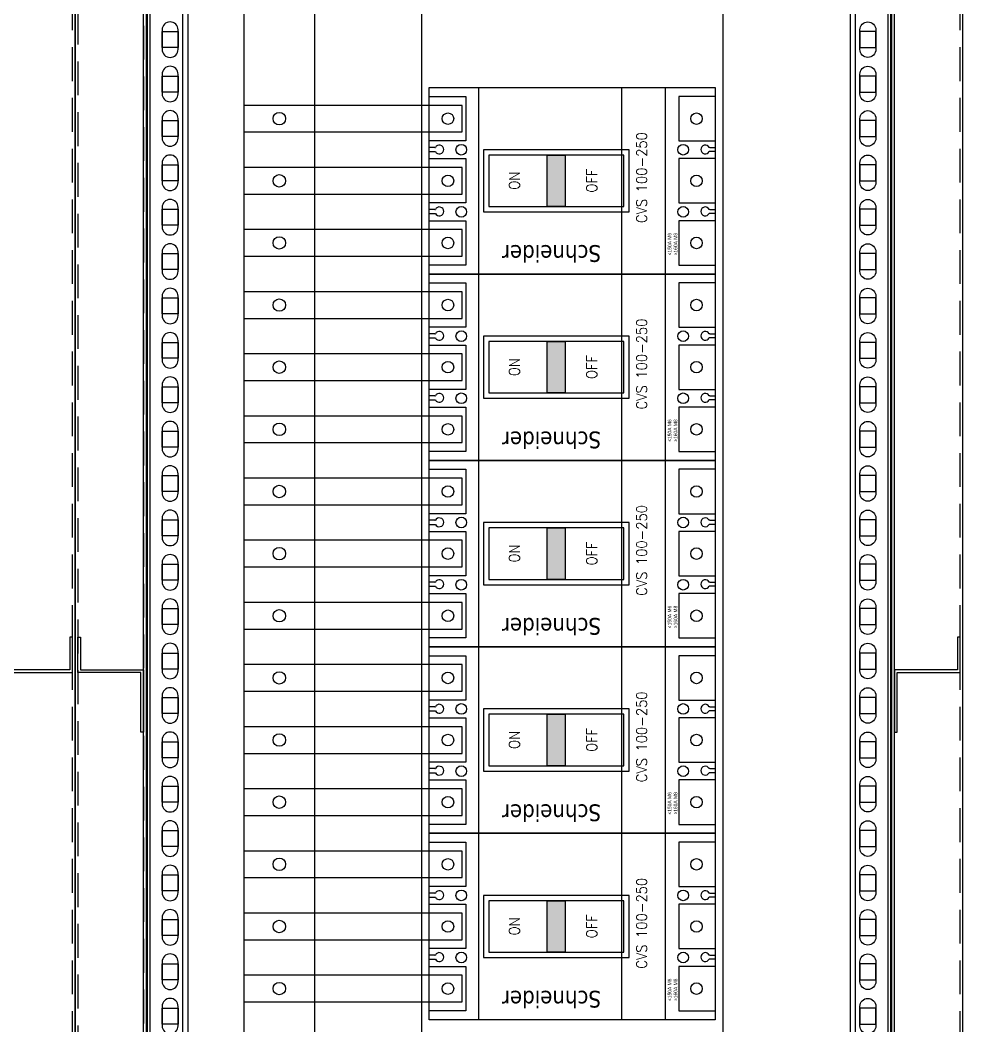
# Model space of a CAD drawing. Header units: millimetres. Extents: x 173893 to 258446, y -176540 to -123824.
# Drawn here: x 193019 to 193549, y -173589 to -173023 of the extents above; entities that cross this region are included whole.
import ezdxf
from ezdxf.enums import TextEntityAlignment as Align

# ---------------------------------------------------------------- set-up
doc = ezdxf.new("R2010")
doc.units = ezdxf.units.MM
doc.header["$LTSCALE"] = 3
doc.linetypes.add('HIDDEN', pattern=[9.525, 6.35, -3.175])
doc.layers.add('@.VISIBLE', color=7, linetype='Continuous')
doc.layers.add('Thiet bi', color=7, linetype='Continuous')
doc.styles.add('HW_Standard', font='complex.shx', dxfattribs={"width": 0.9})
doc.styles.get("Standard").update_dxf_attribs({"font": 'arial.ttf'})
doc.styles.add('STYLE1', font='', dxfattribs={"height": 20})
doc.styles.get('STYLE1').set_extended_font_data('.VnTeknicalH')

msp = doc.modelspace()

# ---------------------------------------------------------------- hatches: boundary and pattern name
at = {"layer": 'Thiet bi'}
for points in [[(193315.44, -173098.88), (193325.44, -173098.88), (193325.44, -173127.88), (193315.44, -173127.88)], [(193315.44, -173203.88), (193325.44, -173203.88), (193325.44, -173232.88), (193315.44, -173232.88)], [(193315.44, -173308.88), (193325.44, -173308.88), (193325.44, -173337.88), (193315.44, -173337.88)], [(193315.44, -173413.88), (193325.44, -173413.88), (193325.44, -173442.88), (193315.44, -173442.88)], [(193315.44, -173518.88), (193325.44, -173518.88), (193325.44, -173547.88), (193315.44, -173547.88)]]:
    msp.add_hatch(color=8, dxfattribs=at).paths.add_polyline_path(points)

# ---------------------------------------------------------------- linework, layer by layer
at = {"color": 7}
for p, q in [((193276.93, -173165.88), (193276.93, -173060.88)), ((193357.41, -173165.88), (193357.41, -173060.88)), ((193381.96, -173165.88), (193381.96, -173060.88)), ((193276.93, -173270.88), (193276.93, -173165.88)), ((193357.41, -173270.88), (193357.41, -173165.88)), ((193381.96, -173270.88), (193381.96, -173165.88)), ((193276.93, -173375.88), (193276.93, -173270.88)), ((193357.41, -173375.88), (193357.41, -173270.88)), ((193381.96, -173375.88), (193381.96, -173270.88)), ((193276.93, -173480.88), (193276.93, -173375.88)), ((193357.41, -173480.88), (193357.41, -173375.88)), ((193381.96, -173480.88), (193381.96, -173375.88)), ((193276.93, -173585.88), (193276.93, -173480.88)), ((193357.41, -173585.88), (193357.41, -173480.88)), ((193381.96, -173585.88), (193381.96, -173480.88))]:
    msp.add_line(p, q, dxfattribs=at)
for points in [[(192149.48, -174458.88), (193049.48, -174458.88), (193049.48, -172358.88), (192149.48, -172358.88)], [(193049.48, -174458.88), (193549.48, -174458.88), (193549.48, -172358.88), (193049.48, -172358.88)], [(193089.48, -174418.88), (193509.48, -174418.88), (193509.48, -172398.88), (193089.48, -172398.88)], [(193098.48, -173029.38), (193107.48, -173029.38), (193107.48, -173038.38), (193098.48, -173038.38)], [(193500.48, -173029.38), (193491.48, -173029.38), (193491.48, -173038.38), (193500.48, -173038.38)], [(193098.48, -173054.38), (193107.48, -173054.38), (193107.48, -173063.38), (193098.48, -173063.38)], [(193500.48, -173054.38), (193491.48, -173054.38), (193491.48, -173063.38), (193500.48, -173063.38)], [(193098.48, -173079.38), (193107.48, -173079.38), (193107.48, -173088.38), (193098.48, -173088.38)], [(193500.48, -173079.38), (193491.48, -173079.38), (193491.48, -173088.38), (193500.48, -173088.38)], [(193282.44, -173098.88), (193282.44, -173127.88), (193358.44, -173127.88), (193358.44, -173098.88)], [(193098.48, -173104.38), (193107.48, -173104.38), (193107.48, -173113.38), (193098.48, -173113.38)], [(193500.48, -173104.38), (193491.48, -173104.38), (193491.48, -173113.38), (193500.48, -173113.38)], [(193098.48, -173129.38), (193107.48, -173129.38), (193107.48, -173138.38), (193098.48, -173138.38)], [(193500.48, -173129.38), (193491.48, -173129.38), (193491.48, -173138.38), (193500.48, -173138.38)], [(193098.48, -173154.38), (193107.48, -173154.38), (193107.48, -173163.38), (193098.48, -173163.38)], [(193500.48, -173154.38), (193491.48, -173154.38), (193491.48, -173163.38), (193500.48, -173163.38)], [(193098.48, -173179.38), (193107.48, -173179.38), (193107.48, -173188.38), (193098.48, -173188.38)], [(193500.48, -173179.38), (193491.48, -173179.38), (193491.48, -173188.38), (193500.48, -173188.38)], [(193098.48, -173204.38), (193107.48, -173204.38), (193107.48, -173213.38), (193098.48, -173213.38)], [(193282.44, -173203.88), (193282.44, -173232.88), (193358.44, -173232.88), (193358.44, -173203.88)], [(193500.48, -173204.38), (193491.48, -173204.38), (193491.48, -173213.38), (193500.48, -173213.38)], [(193098.48, -173229.38), (193107.48, -173229.38), (193107.48, -173238.38), (193098.48, -173238.38)], [(193500.48, -173229.38), (193491.48, -173229.38), (193491.48, -173238.38), (193500.48, -173238.38)], [(193098.48, -173254.38), (193107.48, -173254.38), (193107.48, -173263.38), (193098.48, -173263.38)], [(193500.48, -173254.38), (193491.48, -173254.38), (193491.48, -173263.38), (193500.48, -173263.38)], [(193098.48, -173279.38), (193107.48, -173279.38), (193107.48, -173288.38), (193098.48, -173288.38)], [(193500.48, -173279.38), (193491.48, -173279.38), (193491.48, -173288.38), (193500.48, -173288.38)], [(193098.48, -173304.38), (193107.48, -173304.38), (193107.48, -173313.38), (193098.48, -173313.38)], [(193282.44, -173308.88), (193282.44, -173337.88), (193358.44, -173337.88), (193358.44, -173308.88)], [(193500.48, -173304.38), (193491.48, -173304.38), (193491.48, -173313.38), (193500.48, -173313.38)], [(193098.48, -173329.38), (193107.48, -173329.38), (193107.48, -173338.38), (193098.48, -173338.38)], [(193500.48, -173329.38), (193491.48, -173329.38), (193491.48, -173338.38), (193500.48, -173338.38)], [(193098.48, -173354.38), (193107.48, -173354.38), (193107.48, -173363.38), (193098.48, -173363.38)], [(193500.48, -173354.38), (193491.48, -173354.38), (193491.48, -173363.38), (193500.48, -173363.38)], [(193098.48, -173379.38), (193107.48, -173379.38), (193107.48, -173388.38), (193098.48, -173388.38)], [(193500.48, -173379.38), (193491.48, -173379.38), (193491.48, -173388.38), (193500.48, -173388.38)], [(193098.48, -173404.38), (193107.48, -173404.38), (193107.48, -173413.38), (193098.48, -173413.38)], [(193500.48, -173404.38), (193491.48, -173404.38), (193491.48, -173413.38), (193500.48, -173413.38)], [(193282.44, -173413.88), (193282.44, -173442.88), (193358.44, -173442.88), (193358.44, -173413.88)], [(193098.48, -173429.38), (193107.48, -173429.38), (193107.48, -173438.38), (193098.48, -173438.38)], [(193500.48, -173429.38), (193491.48, -173429.38), (193491.48, -173438.38), (193500.48, -173438.38)], [(193098.48, -173454.38), (193107.48, -173454.38), (193107.48, -173463.38), (193098.48, -173463.38)], [(193500.48, -173454.38), (193491.48, -173454.38), (193491.48, -173463.38), (193500.48, -173463.38)], [(193098.48, -173479.38), (193107.48, -173479.38), (193107.48, -173488.38), (193098.48, -173488.38)], [(193500.48, -173479.38), (193491.48, -173479.38), (193491.48, -173488.38), (193500.48, -173488.38)], [(193098.48, -173504.38), (193107.48, -173504.38), (193107.48, -173513.38), (193098.48, -173513.38)], [(193500.48, -173504.38), (193491.48, -173504.38), (193491.48, -173513.38), (193500.48, -173513.38)], [(193282.44, -173518.88), (193282.44, -173547.88), (193358.44, -173547.88), (193358.44, -173518.88)], [(193098.48, -173529.38), (193107.48, -173529.38), (193107.48, -173538.38), (193098.48, -173538.38)], [(193500.48, -173529.38), (193491.48, -173529.38), (193491.48, -173538.38), (193500.48, -173538.38)], [(193098.48, -173554.38), (193107.48, -173554.38), (193107.48, -173563.38), (193098.48, -173563.38)], [(193500.48, -173554.38), (193491.48, -173554.38), (193491.48, -173563.38), (193500.48, -173563.38)], [(193098.48, -173579.38), (193107.48, -173579.38), (193107.48, -173588.38), (193098.48, -173588.38)], [(193500.48, -173579.38), (193491.48, -173579.38), (193491.48, -173588.38), (193500.48, -173588.38)]]:
    msp.add_lwpolyline(points, close=True)
at = {"linetype": 'HIDDEN'}
for points in [[(192150.98, -174457.38), (193047.98, -174457.38), (193047.98, -172360.38), (192150.98, -172360.38)], [(193050.98, -174457.38), (193547.98, -174457.38), (193547.98, -172360.38), (193050.98, -172360.38)], [(193087.98, -174420.38), (193510.98, -174420.38), (193510.98, -172397.38), (193087.98, -172397.38)]]:
    msp.add_lwpolyline(points, close=True, dxfattribs=at)
at = {"color": 151}
for points in [[(193087.98, -172370.38), (193107.98, -172370.38, -0.414214), (193112.98, -172375.38), (193112.98, -174442.38, -0.414214), (193107.98, -174447.38), (193087.98, -174447.38)], [(193510.98, -172370.38), (193490.98, -172370.38, 0.414214), (193485.98, -172375.38), (193485.98, -174442.38, 0.414214), (193490.98, -174447.38), (193510.98, -174447.38)], [(193098.48, -173028.38), (193098.48, -173039.38, 0.414214), (193102.98, -173043.88), (193102.98, -173043.88, 0.414214), (193107.48, -173039.38), (193107.48, -173028.38, 0.414214), (193102.98, -173023.88), (193102.98, -173023.88, 0.414214)], [(193500.48, -173028.38), (193500.48, -173039.38, -0.414214), (193495.98, -173043.88), (193495.98, -173043.88, -0.414214), (193491.48, -173039.38), (193491.48, -173028.38, -0.414214), (193495.98, -173023.88), (193495.98, -173023.88, -0.414214)], [(193098.48, -173053.38), (193098.48, -173064.38, 0.414214), (193102.98, -173068.88), (193102.98, -173068.88, 0.414214), (193107.48, -173064.38), (193107.48, -173053.38, 0.414214), (193102.98, -173048.88), (193102.98, -173048.88, 0.414214)], [(193500.48, -173053.38), (193500.48, -173064.38, -0.414214), (193495.98, -173068.88), (193495.98, -173068.88, -0.414214), (193491.48, -173064.38), (193491.48, -173053.38, -0.414214), (193495.98, -173048.88), (193495.98, -173048.88, -0.414214)], [(193098.48, -173078.38), (193098.48, -173089.38, 0.414214), (193102.98, -173093.88), (193102.98, -173093.88, 0.414214), (193107.48, -173089.38), (193107.48, -173078.38, 0.414214), (193102.98, -173073.88), (193102.98, -173073.88, 0.414214)], [(193500.48, -173078.38), (193500.48, -173089.38, -0.414214), (193495.98, -173093.88), (193495.98, -173093.88, -0.414214), (193491.48, -173089.38), (193491.48, -173078.38, -0.414214), (193495.98, -173073.88), (193495.98, -173073.88, -0.414214)], [(193098.48, -173103.38), (193098.48, -173114.38, 0.414214), (193102.98, -173118.88), (193102.98, -173118.88, 0.414214), (193107.48, -173114.38), (193107.48, -173103.38, 0.414214), (193102.98, -173098.88), (193102.98, -173098.88, 0.414214)], [(193500.48, -173103.38), (193500.48, -173114.38, -0.414214), (193495.98, -173118.88), (193495.98, -173118.88, -0.414214), (193491.48, -173114.38), (193491.48, -173103.38, -0.414214), (193495.98, -173098.88), (193495.98, -173098.88, -0.414214)], [(193098.48, -173128.38), (193098.48, -173139.38, 0.414214), (193102.98, -173143.88), (193102.98, -173143.88, 0.414214), (193107.48, -173139.38), (193107.48, -173128.38, 0.414214), (193102.98, -173123.88), (193102.98, -173123.88, 0.414214)], [(193500.48, -173128.38), (193500.48, -173139.38, -0.414214), (193495.98, -173143.88), (193495.98, -173143.88, -0.414214), (193491.48, -173139.38), (193491.48, -173128.38, -0.414214), (193495.98, -173123.88), (193495.98, -173123.88, -0.414214)], [(193098.48, -173153.38), (193098.48, -173164.38, 0.414214), (193102.98, -173168.88), (193102.98, -173168.88, 0.414214), (193107.48, -173164.38), (193107.48, -173153.38, 0.414214), (193102.98, -173148.88), (193102.98, -173148.88, 0.414214)], [(193500.48, -173153.38), (193500.48, -173164.38, -0.414214), (193495.98, -173168.88), (193495.98, -173168.88, -0.414214), (193491.48, -173164.38), (193491.48, -173153.38, -0.414214), (193495.98, -173148.88), (193495.98, -173148.88, -0.414214)], [(193098.48, -173178.38), (193098.48, -173189.38, 0.414214), (193102.98, -173193.88), (193102.98, -173193.88, 0.414214), (193107.48, -173189.38), (193107.48, -173178.38, 0.414214), (193102.98, -173173.88), (193102.98, -173173.88, 0.414214)], [(193500.48, -173178.38), (193500.48, -173189.38, -0.414214), (193495.98, -173193.88), (193495.98, -173193.88, -0.414214), (193491.48, -173189.38), (193491.48, -173178.38, -0.414214), (193495.98, -173173.88), (193495.98, -173173.88, -0.414214)], [(193098.48, -173203.38), (193098.48, -173214.38, 0.414214), (193102.98, -173218.88), (193102.98, -173218.88, 0.414214), (193107.48, -173214.38), (193107.48, -173203.38, 0.414214), (193102.98, -173198.88), (193102.98, -173198.88, 0.414214)], [(193500.48, -173203.38), (193500.48, -173214.38, -0.414214), (193495.98, -173218.88), (193495.98, -173218.88, -0.414214), (193491.48, -173214.38), (193491.48, -173203.38, -0.414214), (193495.98, -173198.88), (193495.98, -173198.88, -0.414214)], [(193098.48, -173228.38), (193098.48, -173239.38, 0.414214), (193102.98, -173243.88), (193102.98, -173243.88, 0.414214), (193107.48, -173239.38), (193107.48, -173228.38, 0.414214), (193102.98, -173223.88), (193102.98, -173223.88, 0.414214)], [(193500.48, -173228.38), (193500.48, -173239.38, -0.414214), (193495.98, -173243.88), (193495.98, -173243.88, -0.414214), (193491.48, -173239.38), (193491.48, -173228.38, -0.414214), (193495.98, -173223.88), (193495.98, -173223.88, -0.414214)], [(193098.48, -173253.38), (193098.48, -173264.38, 0.414214), (193102.98, -173268.88), (193102.98, -173268.88, 0.414214), (193107.48, -173264.38), (193107.48, -173253.38, 0.414214), (193102.98, -173248.88), (193102.98, -173248.88, 0.414214)], [(193500.48, -173253.38), (193500.48, -173264.38, -0.414214), (193495.98, -173268.88), (193495.98, -173268.88, -0.414214), (193491.48, -173264.38), (193491.48, -173253.38, -0.414214), (193495.98, -173248.88), (193495.98, -173248.88, -0.414214)], [(193098.48, -173278.38), (193098.48, -173289.38, 0.414214), (193102.98, -173293.88), (193102.98, -173293.88, 0.414214), (193107.48, -173289.38), (193107.48, -173278.38, 0.414214), (193102.98, -173273.88), (193102.98, -173273.88, 0.414214)], [(193500.48, -173278.38), (193500.48, -173289.38, -0.414214), (193495.98, -173293.88), (193495.98, -173293.88, -0.414214), (193491.48, -173289.38), (193491.48, -173278.38, -0.414214), (193495.98, -173273.88), (193495.98, -173273.88, -0.414214)], [(193098.48, -173303.38), (193098.48, -173314.38, 0.414214), (193102.98, -173318.88), (193102.98, -173318.88, 0.414214), (193107.48, -173314.38), (193107.48, -173303.38, 0.414214), (193102.98, -173298.88), (193102.98, -173298.88, 0.414214)], [(193500.48, -173303.38), (193500.48, -173314.38, -0.414214), (193495.98, -173318.88), (193495.98, -173318.88, -0.414214), (193491.48, -173314.38), (193491.48, -173303.38, -0.414214), (193495.98, -173298.88), (193495.98, -173298.88, -0.414214)], [(193098.48, -173328.38), (193098.48, -173339.38, 0.414214), (193102.98, -173343.88), (193102.98, -173343.88, 0.414214), (193107.48, -173339.38), (193107.48, -173328.38, 0.414214), (193102.98, -173323.88), (193102.98, -173323.88, 0.414214)], [(193500.48, -173328.38), (193500.48, -173339.38, -0.414214), (193495.98, -173343.88), (193495.98, -173343.88, -0.414214), (193491.48, -173339.38), (193491.48, -173328.38, -0.414214), (193495.98, -173323.88), (193495.98, -173323.88, -0.414214)], [(193098.48, -173353.38), (193098.48, -173364.38, 0.414214), (193102.98, -173368.88), (193102.98, -173368.88, 0.414214), (193107.48, -173364.38), (193107.48, -173353.38, 0.414214), (193102.98, -173348.88), (193102.98, -173348.88, 0.414214)], [(193500.48, -173353.38), (193500.48, -173364.38, -0.414214), (193495.98, -173368.88), (193495.98, -173368.88, -0.414214), (193491.48, -173364.38), (193491.48, -173353.38, -0.414214), (193495.98, -173348.88), (193495.98, -173348.88, -0.414214)], [(193098.48, -173378.38), (193098.48, -173389.38, 0.414214), (193102.98, -173393.88), (193102.98, -173393.88, 0.414214), (193107.48, -173389.38), (193107.48, -173378.38, 0.414214), (193102.98, -173373.88), (193102.98, -173373.88, 0.414214)], [(193500.48, -173378.38), (193500.48, -173389.38, -0.414214), (193495.98, -173393.88), (193495.98, -173393.88, -0.414214), (193491.48, -173389.38), (193491.48, -173378.38, -0.414214), (193495.98, -173373.88), (193495.98, -173373.88, -0.414214)], [(193098.48, -173403.38), (193098.48, -173414.38, 0.414214), (193102.98, -173418.88), (193102.98, -173418.88, 0.414214), (193107.48, -173414.38), (193107.48, -173403.38, 0.414214), (193102.98, -173398.88), (193102.98, -173398.88, 0.414214)], [(193500.48, -173403.38), (193500.48, -173414.38, -0.414214), (193495.98, -173418.88), (193495.98, -173418.88, -0.414214), (193491.48, -173414.38), (193491.48, -173403.38, -0.414214), (193495.98, -173398.88), (193495.98, -173398.88, -0.414214)], [(193098.48, -173428.38), (193098.48, -173439.38, 0.414214), (193102.98, -173443.88), (193102.98, -173443.88, 0.414214), (193107.48, -173439.38), (193107.48, -173428.38, 0.414214), (193102.98, -173423.88), (193102.98, -173423.88, 0.414214)], [(193500.48, -173428.38), (193500.48, -173439.38, -0.414214), (193495.98, -173443.88), (193495.98, -173443.88, -0.414214), (193491.48, -173439.38), (193491.48, -173428.38, -0.414214), (193495.98, -173423.88), (193495.98, -173423.88, -0.414214)], [(193098.48, -173453.38), (193098.48, -173464.38, 0.414214), (193102.98, -173468.88), (193102.98, -173468.88, 0.414214), (193107.48, -173464.38), (193107.48, -173453.38, 0.414214), (193102.98, -173448.88), (193102.98, -173448.88, 0.414214)], [(193500.48, -173453.38), (193500.48, -173464.38, -0.414214), (193495.98, -173468.88), (193495.98, -173468.88, -0.414214), (193491.48, -173464.38), (193491.48, -173453.38, -0.414214), (193495.98, -173448.88), (193495.98, -173448.88, -0.414214)], [(193098.48, -173478.38), (193098.48, -173489.38, 0.414214), (193102.98, -173493.88), (193102.98, -173493.88, 0.414214), (193107.48, -173489.38), (193107.48, -173478.38, 0.414214), (193102.98, -173473.88), (193102.98, -173473.88, 0.414214)], [(193500.48, -173478.38), (193500.48, -173489.38, -0.414214), (193495.98, -173493.88), (193495.98, -173493.88, -0.414214), (193491.48, -173489.38), (193491.48, -173478.38, -0.414214), (193495.98, -173473.88), (193495.98, -173473.88, -0.414214)], [(193098.48, -173503.38), (193098.48, -173514.38, 0.414214), (193102.98, -173518.88), (193102.98, -173518.88, 0.414214), (193107.48, -173514.38), (193107.48, -173503.38, 0.414214), (193102.98, -173498.88), (193102.98, -173498.88, 0.414214)], [(193500.48, -173503.38), (193500.48, -173514.38, -0.414214), (193495.98, -173518.88), (193495.98, -173518.88, -0.414214), (193491.48, -173514.38), (193491.48, -173503.38, -0.414214), (193495.98, -173498.88), (193495.98, -173498.88, -0.414214)], [(193098.48, -173528.38), (193098.48, -173539.38, 0.414214), (193102.98, -173543.88), (193102.98, -173543.88, 0.414214), (193107.48, -173539.38), (193107.48, -173528.38, 0.414214), (193102.98, -173523.88), (193102.98, -173523.88, 0.414214)], [(193500.48, -173528.38), (193500.48, -173539.38, -0.414214), (193495.98, -173543.88), (193495.98, -173543.88, -0.414214), (193491.48, -173539.38), (193491.48, -173528.38, -0.414214), (193495.98, -173523.88), (193495.98, -173523.88, -0.414214)], [(193098.48, -173553.38), (193098.48, -173564.38, 0.414214), (193102.98, -173568.88), (193102.98, -173568.88, 0.414214), (193107.48, -173564.38), (193107.48, -173553.38, 0.414214), (193102.98, -173548.88), (193102.98, -173548.88, 0.414214)], [(193500.48, -173553.38), (193500.48, -173564.38, -0.414214), (193495.98, -173568.88), (193495.98, -173568.88, -0.414214), (193491.48, -173564.38), (193491.48, -173553.38, -0.414214), (193495.98, -173548.88), (193495.98, -173548.88, -0.414214)], [(193098.48, -173578.38), (193098.48, -173589.38, 0.414214), (193102.98, -173593.88), (193102.98, -173593.88, 0.414214), (193107.48, -173589.38), (193107.48, -173578.38, 0.414214), (193102.98, -173573.88), (193102.98, -173573.88, 0.414214)], [(193500.48, -173578.38), (193500.48, -173589.38, -0.414214), (193495.98, -173593.88), (193495.98, -173593.88, -0.414214), (193491.48, -173589.38), (193491.48, -173578.38, -0.414214), (193495.98, -173573.88), (193495.98, -173573.88, -0.414214)]]:
    msp.add_lwpolyline(points, format="xyb", close=True, dxfattribs=at)
at = {"color": 6}
for points in [[(193089.98, -174418.38), (193508.98, -174418.38), (193508.98, -172399.38), (193089.98, -172399.38)], [(193091.48, -174416.88), (193507.48, -174416.88), (193507.48, -172400.88), (193091.48, -172400.88)], [(193109.98, -174398.38), (193488.98, -174398.38), (193488.98, -172419.38), (193109.98, -172419.38)]]:
    msp.add_lwpolyline(points, close=True, dxfattribs=at)
at = {"color": 1, "linetype": 'Continuous'}
for points in [[(193144.48, -174138.88), (193184.48, -174138.88), (193184.48, -172976.38), (193144.48, -172976.38)], [(193144.48, -173085.88), (193267.48, -173085.88), (193267.48, -173070.88), (193144.48, -173070.88)], [(193144.48, -173190.88), (193267.48, -173190.88), (193267.48, -173175.88), (193144.48, -173175.88)], [(193144.48, -173295.88), (193267.48, -173295.88), (193267.48, -173280.88), (193144.48, -173280.88)], [(193144.48, -173400.88), (193267.48, -173400.88), (193267.48, -173385.88), (193144.48, -173385.88)], [(193144.48, -173505.88), (193267.48, -173505.88), (193267.48, -173490.88), (193144.48, -173490.88)]]:
    msp.add_lwpolyline(points, close=True, dxfattribs=at)
at = {"color": 5}
for points in [[(193279.44, -173095.88), (193279.44, -173130.88), (193361.44, -173130.88), (193361.44, -173095.88)], [(193279.44, -173200.88), (193279.44, -173235.88), (193361.44, -173235.88), (193361.44, -173200.88)], [(193279.44, -173305.88), (193279.44, -173340.88), (193361.44, -173340.88), (193361.44, -173305.88)], [(193279.44, -173410.88), (193279.44, -173445.88), (193361.44, -173445.88), (193361.44, -173410.88)], [(193279.44, -173515.88), (193279.44, -173550.88), (193361.44, -173550.88), (193361.44, -173515.88)]]:
    msp.add_lwpolyline(points, close=True, dxfattribs=at)
at = {"color": 2, "linetype": 'Continuous'}
for points in [[(193144.48, -173120.88), (193267.48, -173120.88), (193267.48, -173105.88), (193144.48, -173105.88)], [(193144.48, -173225.88), (193267.48, -173225.88), (193267.48, -173210.88), (193144.48, -173210.88)], [(193144.48, -173330.88), (193267.48, -173330.88), (193267.48, -173315.88), (193144.48, -173315.88)], [(193144.48, -173435.88), (193267.48, -173435.88), (193267.48, -173420.88), (193144.48, -173420.88)], [(193144.48, -173540.88), (193267.48, -173540.88), (193267.48, -173525.88), (193144.48, -173525.88)]]:
    msp.add_lwpolyline(points, close=True, dxfattribs=at)
at = {"color": 4, "linetype": 'Continuous'}
for points in [[(193144.48, -173155.88), (193267.48, -173155.88), (193267.48, -173140.88), (193144.48, -173140.88)], [(193144.48, -173260.88), (193267.48, -173260.88), (193267.48, -173245.88), (193144.48, -173245.88)], [(193144.48, -173365.88), (193267.48, -173365.88), (193267.48, -173350.88), (193144.48, -173350.88)], [(193144.48, -173470.88), (193267.48, -173470.88), (193267.48, -173455.88), (193144.48, -173455.88)], [(193144.48, -173575.88), (193267.48, -173575.88), (193267.48, -173560.88), (193144.48, -173560.88)]]:
    msp.add_lwpolyline(points, close=True, dxfattribs=at)
at = {"color": 1}
for points in [[(193046.48, -173388.88), (193010.98, -173388.88), (193010.98, -173423.88), (193012.48, -173423.88), (193012.48, -173390.38), (193047.98, -173390.38), (193047.98, -173370.38), (193046.48, -173370.38)], [(193052.48, -173388.88), (193087.98, -173388.88), (193087.98, -173423.88), (193086.48, -173423.88), (193086.48, -173390.38), (193050.98, -173390.38), (193050.98, -173370.38), (193052.48, -173370.38)], [(193546.48, -173388.88), (193510.98, -173388.88), (193510.98, -173423.88), (193512.48, -173423.88), (193512.48, -173390.38), (193547.98, -173390.38), (193547.98, -173370.38), (193546.48, -173370.38)]]:
    msp.add_lwpolyline(points, close=True, dxfattribs=at)
at = {"color": 1, "linetype": 'Continuous'}
for centre in [(193164.48, -173078.38), (193164.48, -173183.38), (193164.48, -173288.38), (193164.48, -173393.38), (193164.48, -173498.38)]:
    msp.add_circle(centre, 3.5, dxfattribs=at)
at = {"color": 2, "linetype": 'Continuous'}
for centre in [(193164.48, -173113.38), (193164.48, -173218.38), (193164.48, -173323.38), (193164.48, -173428.38), (193164.48, -173533.38)]:
    msp.add_circle(centre, 3.5, dxfattribs=at)
at = {"color": 4, "linetype": 'Continuous'}
for centre in [(193164.48, -173148.38), (193164.48, -173253.38), (193164.48, -173358.38), (193164.48, -173463.38), (193164.48, -173568.38)]:
    msp.add_circle(centre, 3.5, dxfattribs=at)
at = {"layer": '@.VISIBLE'}
msp.add_lwpolyline([(193414.48, -172986.38), (193244.48, -172986.38), (193244.48, -174106.38), (193414.48, -174106.38)], close=True, dxfattribs=at)
at = {"layer": 'Thiet bi', "color": 0, "linetype": 'Continuous', "lineweight": -3}
for p, q in [((193252.08, -173094.59), (193248.98, -173094.59)), ((193248.98, -173096.91), (193252.08, -173096.91)), ((193252.08, -173094.59), (193252.37, -173094.59)), ((193252.08, -173096.91), (193252.37, -173096.91)), ((193406.88, -173094.59), (193406.59, -173094.59)), ((193406.88, -173096.91), (193406.59, -173096.91)), ((193406.88, -173094.59), (193409.98, -173094.59)), ((193409.98, -173096.91), (193406.88, -173096.91)), ((193252.08, -173129.46), (193248.98, -173129.46)), ((193252.08, -173129.46), (193248.98, -173129.46)), ((193248.98, -173131.78), (193252.08, -173131.78)), ((193252.08, -173129.46), (193252.37, -173129.46)), ((193252.08, -173131.78), (193252.37, -173131.78)), ((193406.88, -173129.46), (193406.59, -173129.46)), ((193406.88, -173131.78), (193406.59, -173131.78)), ((193406.88, -173129.46), (193409.98, -173129.46)), ((193406.88, -173129.46), (193409.98, -173129.46)), ((193409.98, -173131.78), (193406.88, -173131.78)), ((193252.08, -173199.59), (193248.98, -173199.59)), ((193252.08, -173199.59), (193252.37, -173199.59)), ((193406.88, -173199.59), (193406.59, -173199.59)), ((193406.88, -173199.59), (193409.98, -173199.59)), ((193248.98, -173201.91), (193252.08, -173201.91)), ((193252.08, -173201.91), (193252.37, -173201.91)), ((193406.88, -173201.91), (193406.59, -173201.91)), ((193409.98, -173201.91), (193406.88, -173201.91)), ((193252.08, -173234.46), (193248.98, -173234.46)), ((193252.08, -173234.46), (193248.98, -173234.46)), ((193252.08, -173234.46), (193252.37, -173234.46)), ((193406.88, -173234.46), (193406.59, -173234.46)), ((193406.88, -173234.46), (193409.98, -173234.46)), ((193406.88, -173234.46), (193409.98, -173234.46)), ((193248.98, -173236.78), (193252.08, -173236.78)), ((193252.08, -173236.78), (193252.37, -173236.78)), ((193406.88, -173236.78), (193406.59, -173236.78)), ((193409.98, -173236.78), (193406.88, -173236.78)), ((193252.08, -173304.59), (193248.98, -173304.59)), ((193248.98, -173306.91), (193252.08, -173306.91)), ((193252.08, -173304.59), (193252.37, -173304.59)), ((193252.08, -173306.91), (193252.37, -173306.91)), ((193406.88, -173304.59), (193406.59, -173304.59)), ((193406.88, -173306.91), (193406.59, -173306.91)), ((193406.88, -173304.59), (193409.98, -173304.59)), ((193409.98, -173306.91), (193406.88, -173306.91)), ((193252.08, -173339.46), (193248.98, -173339.46)), ((193252.08, -173339.46), (193248.98, -173339.46)), ((193248.98, -173341.78), (193252.08, -173341.78)), ((193252.08, -173339.46), (193252.37, -173339.46)), ((193252.08, -173341.78), (193252.37, -173341.78)), ((193406.88, -173339.46), (193406.59, -173339.46)), ((193406.88, -173341.78), (193406.59, -173341.78)), ((193406.88, -173339.46), (193409.98, -173339.46)), ((193406.88, -173339.46), (193409.98, -173339.46)), ((193409.98, -173341.78), (193406.88, -173341.78)), ((193252.08, -173409.59), (193248.98, -173409.59)), ((193252.08, -173409.59), (193252.37, -173409.59)), ((193406.88, -173409.59), (193406.59, -173409.59)), ((193406.88, -173409.59), (193409.98, -173409.59)), ((193248.98, -173411.91), (193252.08, -173411.91)), ((193252.08, -173411.91), (193252.37, -173411.91)), ((193406.88, -173411.91), (193406.59, -173411.91)), ((193409.98, -173411.91), (193406.88, -173411.91)), ((193252.08, -173444.46), (193248.98, -173444.46)), ((193252.08, -173444.46), (193248.98, -173444.46)), ((193252.08, -173444.46), (193252.37, -173444.46)), ((193406.88, -173444.46), (193406.59, -173444.46)), ((193406.88, -173444.46), (193409.98, -173444.46)), ((193406.88, -173444.46), (193409.98, -173444.46)), ((193248.98, -173446.78), (193252.08, -173446.78)), ((193252.08, -173446.78), (193252.37, -173446.78)), ((193406.88, -173446.78), (193406.59, -173446.78)), ((193409.98, -173446.78), (193406.88, -173446.78)), ((193252.08, -173514.59), (193248.98, -173514.59)), ((193248.98, -173516.91), (193252.08, -173516.91)), ((193252.08, -173514.59), (193252.37, -173514.59)), ((193252.08, -173516.91), (193252.37, -173516.91)), ((193406.88, -173514.59), (193406.59, -173514.59)), ((193406.88, -173516.91), (193406.59, -173516.91)), ((193406.88, -173514.59), (193409.98, -173514.59)), ((193409.98, -173516.91), (193406.88, -173516.91)), ((193252.08, -173549.46), (193248.98, -173549.46)), ((193252.08, -173549.46), (193248.98, -173549.46)), ((193248.98, -173551.78), (193252.08, -173551.78)), ((193252.08, -173549.46), (193252.37, -173549.46)), ((193252.08, -173551.78), (193252.37, -173551.78)), ((193406.88, -173549.46), (193406.59, -173549.46)), ((193406.88, -173551.78), (193406.59, -173551.78)), ((193406.88, -173549.46), (193409.98, -173549.46)), ((193406.88, -173549.46), (193409.98, -173549.46)), ((193409.98, -173551.78), (193406.88, -173551.78))]:
    msp.add_line(p, q, dxfattribs=at)
at = {"layer": 'Thiet bi', "color": 0}
for points in [[(193248.98, -173060.88), (193409.98, -173060.88), (193409.98, -173165.88), (193248.98, -173165.88)], [(193248.98, -173165.88), (193409.98, -173165.88), (193409.98, -173270.88), (193248.98, -173270.88)], [(193248.98, -173270.88), (193409.98, -173270.88), (193409.98, -173375.88), (193248.98, -173375.88)], [(193248.98, -173375.88), (193409.98, -173375.88), (193409.98, -173480.88), (193248.98, -173480.88)], [(193248.98, -173480.88), (193409.98, -173480.88), (193409.98, -173585.88), (193248.98, -173585.88)]]:
    msp.add_lwpolyline(points, close=True, dxfattribs=at)
at = {"layer": 'Thiet bi', "color": 1}
for points in [[(193248.98, -173065.88), (193269.48, -173065.88), (193269.48, -173090.88), (193248.98, -173090.88)], [(193409.98, -173065.88), (193389.48, -173065.88), (193389.48, -173090.88), (193409.98, -173090.88)], [(193248.98, -173100.88), (193269.48, -173100.88), (193269.48, -173125.88), (193248.98, -173125.88)], [(193409.98, -173100.88), (193389.48, -173100.88), (193389.48, -173125.88), (193409.98, -173125.88)], [(193248.98, -173135.88), (193269.48, -173135.88), (193269.48, -173160.88), (193248.98, -173160.88)], [(193409.98, -173135.88), (193389.48, -173135.88), (193389.48, -173160.88), (193409.98, -173160.88)], [(193248.98, -173170.88), (193269.48, -173170.88), (193269.48, -173195.88), (193248.98, -173195.88)], [(193409.98, -173170.88), (193389.48, -173170.88), (193389.48, -173195.88), (193409.98, -173195.88)], [(193248.98, -173205.88), (193269.48, -173205.88), (193269.48, -173230.88), (193248.98, -173230.88)], [(193409.98, -173205.88), (193389.48, -173205.88), (193389.48, -173230.88), (193409.98, -173230.88)], [(193248.98, -173240.88), (193269.48, -173240.88), (193269.48, -173265.88), (193248.98, -173265.88)], [(193409.98, -173240.88), (193389.48, -173240.88), (193389.48, -173265.88), (193409.98, -173265.88)], [(193248.98, -173275.88), (193269.48, -173275.88), (193269.48, -173300.88), (193248.98, -173300.88)], [(193409.98, -173275.88), (193389.48, -173275.88), (193389.48, -173300.88), (193409.98, -173300.88)], [(193248.98, -173310.88), (193269.48, -173310.88), (193269.48, -173335.88), (193248.98, -173335.88)], [(193409.98, -173310.88), (193389.48, -173310.88), (193389.48, -173335.88), (193409.98, -173335.88)], [(193248.98, -173345.88), (193269.48, -173345.88), (193269.48, -173370.88), (193248.98, -173370.88)], [(193409.98, -173345.88), (193389.48, -173345.88), (193389.48, -173370.88), (193409.98, -173370.88)], [(193248.98, -173380.88), (193269.48, -173380.88), (193269.48, -173405.88), (193248.98, -173405.88)], [(193409.98, -173380.88), (193389.48, -173380.88), (193389.48, -173405.88), (193409.98, -173405.88)], [(193248.98, -173415.88), (193269.48, -173415.88), (193269.48, -173440.88), (193248.98, -173440.88)], [(193409.98, -173415.88), (193389.48, -173415.88), (193389.48, -173440.88), (193409.98, -173440.88)], [(193248.98, -173450.88), (193269.48, -173450.88), (193269.48, -173475.88), (193248.98, -173475.88)], [(193409.98, -173450.88), (193389.48, -173450.88), (193389.48, -173475.88), (193409.98, -173475.88)], [(193248.98, -173485.88), (193269.48, -173485.88), (193269.48, -173510.88), (193248.98, -173510.88)], [(193409.98, -173485.88), (193389.48, -173485.88), (193389.48, -173510.88), (193409.98, -173510.88)], [(193248.98, -173520.88), (193269.48, -173520.88), (193269.48, -173545.88), (193248.98, -173545.88)], [(193409.98, -173520.88), (193389.48, -173520.88), (193389.48, -173545.88), (193409.98, -173545.88)], [(193248.98, -173555.88), (193269.48, -173555.88), (193269.48, -173580.88), (193248.98, -173580.88)], [(193409.98, -173555.88), (193389.48, -173555.88), (193389.48, -173580.88), (193409.98, -173580.88)]]:
    msp.add_lwpolyline(points, dxfattribs=at)
at = {"layer": 'Thiet bi'}
for points in [[(193325.44, -173098.88), (193325.44, -173127.88), (193315.44, -173127.88), (193315.44, -173098.88)], [(193325.44, -173203.88), (193325.44, -173232.88), (193315.44, -173232.88), (193315.44, -173203.88)], [(193325.44, -173308.88), (193325.44, -173337.88), (193315.44, -173337.88), (193315.44, -173308.88)], [(193325.44, -173413.88), (193325.44, -173442.88), (193315.44, -173442.88), (193315.44, -173413.88)], [(193325.44, -173518.88), (193325.44, -173547.88), (193315.44, -173547.88), (193315.44, -173518.88)]]:
    msp.add_lwpolyline(points, close=True, dxfattribs=at)
at = {"layer": 'Thiet bi', "color": 1}
for centre in [(193259.48, -173078.38), (193399.48, -173078.38), (193259.48, -173113.38), (193399.48, -173113.38), (193259.48, -173148.38), (193399.48, -173148.38), (193259.48, -173183.38), (193399.48, -173183.38), (193259.48, -173218.38), (193399.48, -173218.38), (193259.48, -173253.38), (193399.48, -173253.38), (193259.48, -173288.38), (193399.48, -173288.38), (193259.48, -173323.38), (193399.48, -173323.38), (193259.48, -173358.38), (193399.48, -173358.38), (193259.48, -173393.38), (193399.48, -173393.38), (193259.48, -173428.38), (193399.48, -173428.38), (193259.48, -173463.38), (193399.48, -173463.38), (193259.48, -173498.38), (193399.48, -173498.38), (193259.48, -173533.38), (193399.48, -173533.38), (193259.48, -173568.38), (193399.48, -173568.38)]:
    msp.add_circle(centre, 3.25, dxfattribs=at)
at = {"layer": 'Thiet bi', "color": 3}
for centre in [(193266.98, -173095.88), (193391.98, -173095.88), (193266.98, -173130.88), (193391.98, -173130.88), (193266.98, -173200.88), (193391.98, -173200.88), (193266.98, -173235.88), (193391.98, -173235.88), (193266.98, -173305.88), (193391.98, -173305.88), (193266.98, -173340.88), (193391.98, -173340.88), (193266.98, -173410.88), (193391.98, -173410.88), (193266.98, -173445.88), (193391.98, -173445.88), (193266.98, -173515.88), (193391.98, -173515.88), (193266.98, -173550.88), (193391.98, -173550.88)]:
    msp.add_circle(centre, 3, dxfattribs=at)
at = {"layer": 'Thiet bi', "color": 0, "linetype": 'Continuous', "lineweight": -3}
for centre, start, end in [((193254.58, -173095.75), 207.7191, 152.2809), ((193404.38, -173095.75), 27.7191, 332.2809), ((193254.58, -173130.62), 207.7191, 152.2809), ((193404.38, -173130.62), 27.7191, 332.2809), ((193254.58, -173200.75), 207.7191, 152.2809), ((193404.38, -173200.75), 27.7191, 332.2809), ((193254.58, -173235.62), 207.7191, 152.2809), ((193404.38, -173235.62), 27.7191, 332.2809), ((193254.58, -173305.75), 207.7191, 152.2809), ((193404.38, -173305.75), 27.7191, 332.2809), ((193254.58, -173340.62), 207.7191, 152.2809), ((193404.38, -173340.62), 27.7191, 332.2809), ((193254.58, -173410.75), 207.7191, 152.2809), ((193404.38, -173410.75), 27.7191, 332.2809), ((193254.58, -173445.62), 207.7191, 152.2809), ((193404.38, -173445.62), 27.7191, 332.2809), ((193254.58, -173515.75), 207.7191, 152.2809), ((193404.38, -173515.75), 27.7191, 332.2809), ((193254.58, -173550.62), 207.7191, 152.2809), ((193404.38, -173550.62), 27.7191, 332.2809)]:
    msp.add_arc(centre, 2.5, start, end, dxfattribs=at)

# ---------------------------------------------------------------- texts
at = {"color": 7, "char_height": 2, "attachment_point": 3, "rotation": 90, "style": 'STYLE1'}
for insert in [(193383.29, -173142.74), (193383.29, -173247.74), (193383.29, -173352.74), (193383.29, -173457.74), (193383.29, -173562.74)]:
    msp.add_mtext_dynamic_manual_height_columns('{\\fCandara|b0|i0|c0|p34;\\C256;≤}150A M6\\P{\\fCandara|b0|i0|c0|p34;\\C256;≥}160A M8', width=27.7918, gutter_width=7.5, heights=[0], dxfattribs=dict(at, insert=insert))
at = {"layer": 'Thiet bi', "style": 'HW_Standard', "width": 0.9}
for p in [(193368.57, -173109.74), (193368.57, -173214.74), (193368.57, -173319.74), (193368.57, -173424.74), (193368.57, -173529.74)]:
    msp.add_text('CVS 100-250 ', height=6, rotation=90, dxfattribs=at).set_placement(p, align=Align.MIDDLE_CENTER)
at = {"layer": 'Thiet bi', "color": 3, "style": 'HW_Standard', "width": 0.9}
for p in [(193296.92, -173113.32), (193296.92, -173218.32), (193296.92, -173323.32), (193296.92, -173428.32), (193296.92, -173533.32)]:
    msp.add_text('ON', height=6, rotation=90, dxfattribs=at).set_placement(p, align=Align.MIDDLE_CENTER)
at = {"layer": 'Thiet bi', "color": 1, "style": 'HW_Standard', "width": 0.9}
for p in [(193340.48, -173113.32), (193340.48, -173218.32), (193340.48, -173323.32), (193340.48, -173428.32), (193340.48, -173533.32)]:
    msp.add_text('OFF', height=6, rotation=90, dxfattribs=at).set_placement(p, align=Align.MIDDLE_CENTER)
at = {"layer": 'Thiet bi', "color": 4, "char_height": 9.45, "attachment_point": 3, "rotation": 180}
for insert in [(193289.82, -173159.07), (193289.82, -173264.07), (193289.82, -173369.07), (193289.82, -173474.07), (193289.82, -173579.07)]:
    msp.add_mtext_dynamic_manual_height_columns('{\\fTahoma|b0|i0|c0|p34;\\C114;\\c4758291;Schneider}', width=9.45, gutter_width=0.15, heights=[0], dxfattribs=dict(at, insert=insert))

doc.saveas('drawing.dxf')
